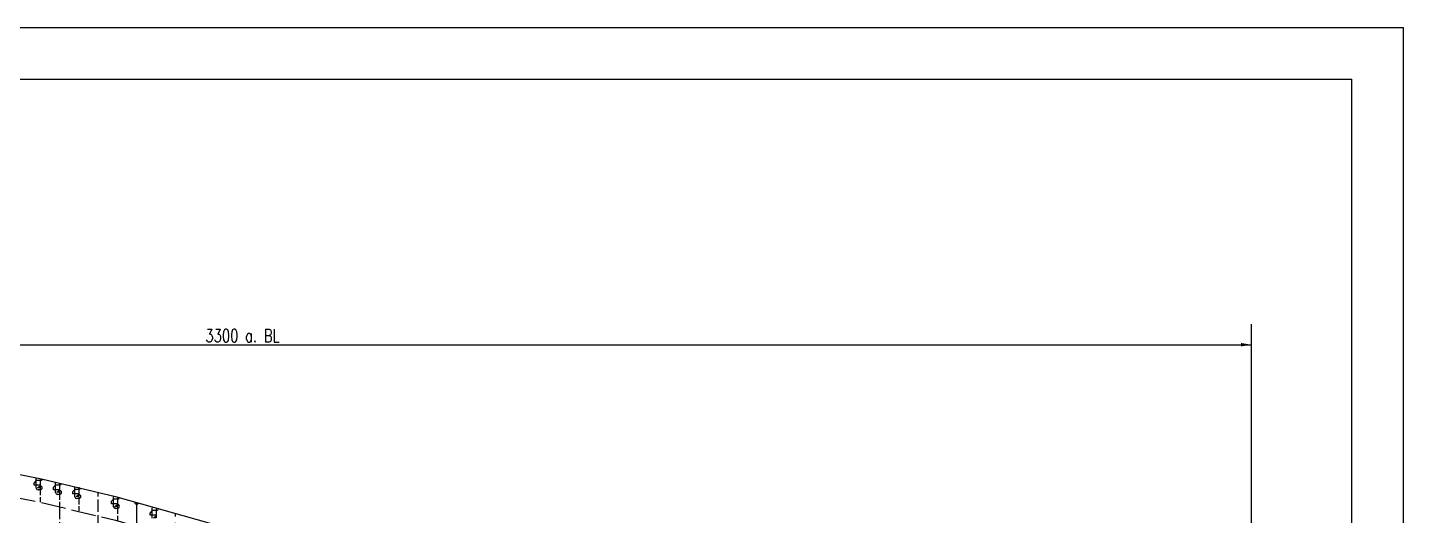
# Model space of a CAD drawing. Extents: x 373818 to 564480, y 322172 to 634257.
# Drawn here: x 537080 to 563792, y 581081 to 590557 of the extents above; entities that cross this region are included whole.
import ezdxf

# ---------------------------------------------------------------- set-up
doc = ezdxf.new("R2010")
doc.units = 0
doc.header["$LTSCALE"] = 40
doc.header["$MEASUREMENT"] = 0
doc.linetypes.add('ACAD_ISO02W100', pattern=[15, 12, -3])
doc.layers.get('0').update_dxf_attribs({"linetype": 'CONTINUOUS'})
for name, color, linetype in [('01CONTINUOUS', 2, 'CONTINUOUS'), ('BT_ENG', 7, 'CONTINUOUS'), ('C-DAS', 4, 'ACAD_ISO02W100'), ('Y-CON', 2, 'CONTINUOUS'), ('Y-DAS', 2, 'ACAD_ISO02W100')]:
    doc.layers.add(name, color=color, linetype=linetype)
doc.styles.add('ROMANS', font='romans.shx', dxfattribs={"width": 0.75, "height": 250, "bigfont": 'hzdx.shx'})

msp = doc.modelspace()

# ---------------------------------------------------------------- linework, layer by layer
at = {"color": 2}
for p in [(447392.4, 589556.63), (562792.4, 549556.63)]:
    msp.add_line(p, (562792.4, 589556.63), dxfattribs=at)
for p, q in [((560843.32, 573030.69), (560843.32, 584797.67)), ((537325.32, 581578.4), (537285.32, 581578.4)), ((537700.32, 581492.13), (537660.32, 581492.13)), ((538075.32, 581409.77), (538035.32, 581409.77)), ((538825.32, 581217.58), (538785.32, 581217.58))]:
    msp.add_line(p, q)
at = {"color": 1, "linetype": 'ByBlock'}
msp.add_line((455200.32, 584397.45), (560838.97, 584397.45), dxfattribs=at)
at = {"color": 7, "ltscale": 0.2}
for p, q in [((537250.32, 581613.4), (537250.32, 581814.97)), ((537250.32, 581757.72), (537210.32, 581717.72)), ((537210.32, 581668.17), (537210.32, 581717.72)), ((537325.32, 581668.17), (537210.32, 581668.17)), ((537325.33, 581757.72), (537250.32, 581757.72)), ((537625.32, 581671.45), (537585.32, 581631.45)), ((537585.32, 581581.9), (537585.32, 581631.45)), ((537700.32, 581581.9), (537585.32, 581581.9)), ((537625.32, 581527.13), (537625.32, 581728.69)), ((537700.33, 581671.45), (537625.32, 581671.45)), ((538000.32, 581589.09), (537960.32, 581549.09)), ((537960.32, 581499.54), (537960.32, 581549.09)), ((538000.32, 581444.77), (538000.32, 581646.34)), ((538075.33, 581589.09), (538000.32, 581589.09)), ((538075.32, 581499.54), (537960.32, 581499.54)), ((538750.32, 581396.9), (538710.32, 581356.9)), ((538710.32, 581307.35), (538710.32, 581356.9)), ((538825.32, 581307.35), (538710.32, 581307.35)), ((538750.32, 581252.58), (538750.32, 581454.15)), ((538825.33, 581396.9), (538750.32, 581396.9)), ((539500.32, 581175.87), (539460.32, 581135.87)), ((539460.32, 581086.32), (539460.32, 581135.87)), ((539575.32, 581086.32), (539460.32, 581086.32)), ((539500.32, 581031.55), (539500.32, 581233.11)), ((539575.33, 581175.87), (539500.32, 581175.87))]:
    msp.add_line(p, q, dxfattribs=at)
for centre, radius, start, end in [((537285.32, 581613.4), 35, 180, 270), ((537325.32, 581618.4), 40, 270, 90), ((537660.32, 581527.13), 35, 180, 270), ((537700.32, 581532.13), 40, 270, 90), ((538035.32, 581444.77), 35, 180, 270), ((538075.32, 581449.77), 40, 270, 90), ((538825.32, 581257.58), 40, 270, 90), ((539200.32, 581331.73), 35, 164.236954, 344.236954), ((538785.32, 581252.58), 35, 180, 270)]:
    msp.add_arc(centre, radius, start, end)
for centre in [(537325.33, 581802.71), (537700.33, 581716.44), (538075.33, 581634.08), (538825.33, 581441.89), (539575.33, 581220.86)]:
    msp.add_arc(centre, 44.99, 270, 342.173703, dxfattribs=at)
at = {"color": 1, "linetype": 'ByBlock'}
msp.add_solid([(560638.97, 584430.79), (560638.97, 584364.12), (560838.97, 584397.45)], dxfattribs=at)
at = {"layer": '01CONTINUOUS'}
msp.add_line((539200.32, 578058.69), (539200.32, 581331.73), dxfattribs=at)
msp.add_lwpolyline([(480700.32, 583530.69), (515850.32, 583530.69), (517850.32, 583530.69), (520911.22, 583530.69), (522967.62, 583511.69), (524200.32, 583460.59), (524350.32, 583454.09), (525700.32, 583406.89), (526115.62, 583380.79), (528466.32, 583181.69), (530850.32, 582899.74), (532670.32, 582646.86), (534996.32, 582267.8), (537350.32, 581793.36), (538789.32, 581447.74), (540600.32, 580936.54), (542047.32, 580461.13), (543850.32, 579792.31), (546161.32, 578851.91), (546400.32, 578750.63)], dxfattribs=at)
at = {"layer": 'BT_ENG'}
for p in [(444892.4, 590556.63), (563792.4, 548556.63)]:
    msp.add_line(p, (563792.4, 590556.63), dxfattribs=at)
at = {"layer": 'C-DAS'}
msp.add_lwpolyline([(526450.32, 582892.44), (528466.32, 582721.69), (530850.32, 582439.74), (532670.32, 582186.86), (534996.32, 581807.8), (537350.32, 581333.36), (538789.32, 580987.74), (539950.32, 580660.02)], dxfattribs=at)
at = {"layer": 'Y-CON'}
for points in [[(537325.32, 581798.4), (537325.32, 581618.4), (537275.32, 581618.4), (537325.32, 581658.4)], [(537700.32, 581712.13), (537700.32, 581532.13), (537650.32, 581532.13), (537700.32, 581572.13)], [(538075.32, 581629.77), (538075.32, 581449.77), (538025.32, 581449.77), (538075.32, 581489.77)], [(538825.32, 581437.58), (538825.32, 581257.58), (538775.32, 581257.58), (538825.32, 581297.58)], [(539575.32, 581216.55), (539575.32, 581036.55), (539525.32, 581036.55), (539575.32, 581076.55)]]:
    msp.add_lwpolyline(points, dxfattribs=at)
at = {"layer": 'Y-DAS', "ltscale": 0.3}
for p, q in [((537325.32, 581618.4), (537325.32, 581338.4)), ((537700.32, 581529.3), (537700.32, 581262.83)), ((538075.32, 581439.23), (538075.32, 581172.76)), ((538825.32, 581257.58), (538825.32, 580977.58))]:
    msp.add_line(p, q, dxfattribs=at)
at = {"layer": 'Y-DAS', "ltscale": 0.5}
for p, q in [((538450.32, 580550.69), (538450.32, 581529.16)), ((537700.32, 581249.3), (537700.32, 580730.69))]:
    msp.add_line(p, q, dxfattribs=at)
at = {"layer": 'Y-DAS'}
msp.add_line((539950.32, 578058.69), (539950.32, 581120.02), dxfattribs=at)

# ---------------------------------------------------------------- texts
at = {"color": 1, "linetype": 'ByBlock', "insert": (541251.76, 584572.45), "char_height": 250, "attachment_point": 5, "style": 'ROMANS'}
msp.add_mtext('3300 a. BL', dxfattribs=at)

doc.saveas('drawing.dxf')
